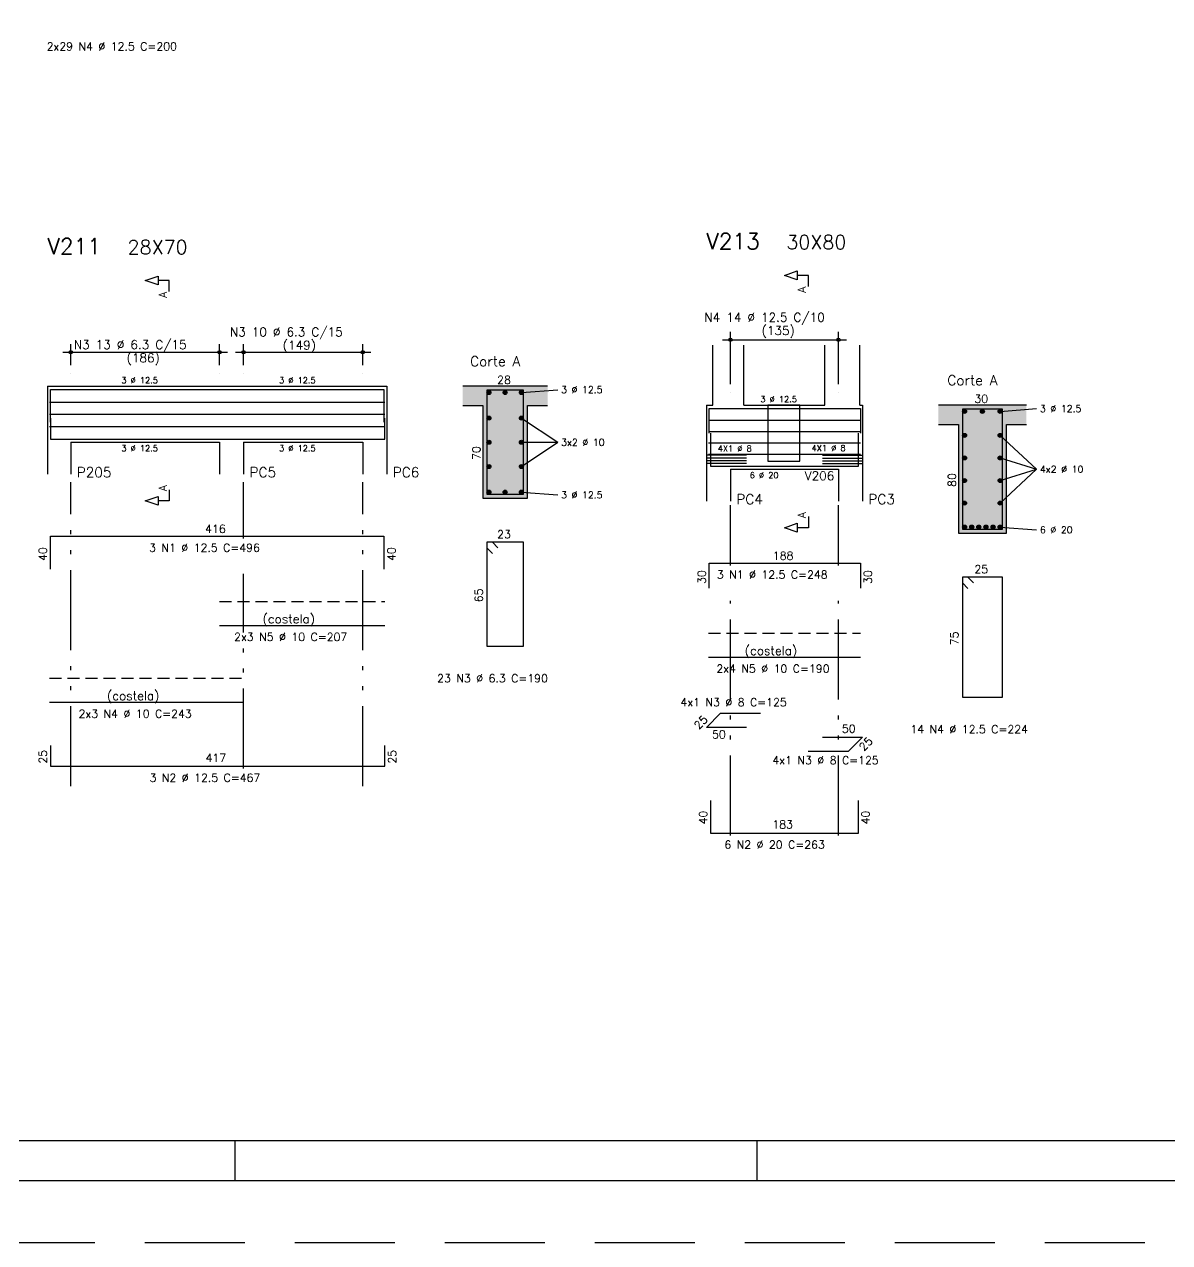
# Model space of a CAD drawing. Extents: x -1.9 to 86, y -1.2 to 61.3.
# Drawn here: x 28.78 to 57.42, y -1.19 to 29.26 of the extents above; entities that cross this region are included whole.
import ezdxf

# ---------------------------------------------------------------- set-up
doc = ezdxf.new("R2010")
doc.units = 0
doc.header["$MEASUREMENT"] = 0
for name, pattern in [('ESTILO_TQS_0001', [0.45, 0.3, -0.15]), ('ESTILO_TQS_0004', [3.3, 2, -0.4, 0.05, -0.4, 0.05, -0.4]), ('HIDDEN', [0.375, 0.25, -0.125])]:
    doc.linetypes.add(name, pattern=pattern)
doc.layers.get('0').update_dxf_attribs({"linetype": 'CONTINUOUS'})
doc.layers.get('Defpoints').update_dxf_attribs({"linetype": 'CONTINUOUS'})
for name, color, linetype in [('ARQ_FOLHA', 7, 'CONTINUOUS'), ('PENA_01', 1, 'CONTINUOUS'), ('PENA_02', 2, 'CONTINUOUS'), ('PENA_03', 3, 'CONTINUOUS'), ('PENA_04', 4, 'CONTINUOUS'), ('PENA_05', 5, 'CONTINUOUS'), ('PENA_06', 6, 'CONTINUOUS'), ('PENA_10', 253, 'CONTINUOUS')]:
    doc.layers.add(name, color=color, linetype=linetype)
doc.styles.get("Standard").update_dxf_attribs({"font": 'ROMANS.SHX'})

# ---------------------------------------------------------------- blocks, each defined once
blk = doc.blocks.new('FOLHA A1 - 841 X 594')
at = {"layer": 'ARQ_FOLHA', "color": 1}
for p, q in [((-500.5, 10), (-500.5, 0)), ((-370, 10), (-370, 0))]:
    blk.add_line(p, q, dxfattribs=at)
for points in [[(-841, 0), (0, 0), (0, 594), (-841, 594)], [(-816, 10), (-10, 10), (-10, 584), (-816, 584)]]:
    blk.add_lwpolyline(points, close=True, dxfattribs=at)
at = {"layer": 'Defpoints', "color": 8, "linetype": 'HIDDEN', "ltscale": 100}
blk.add_lwpolyline([(-860.5, 609.5), (-860.5, -15.5), (19.5, -15.5), (19.5, 609.5)], close=True, dxfattribs=at)
blk = doc.blocks.new('*U23')
blk.add_blockref('FOLHA A1 - 841 X 594', (0, 0))

msp = doc.modelspace()

# ---------------------------------------------------------------- linework, layer by layer
at = {"layer": 'PENA_01', "linetype": 'Continuous'}
for p, q in [((46.235, 21.377), (49.335, 21.377)), ((46.435, 20.27), (46.435, 21.577)), ((49.135, 20.27), (49.135, 21.577)), ((29.744, 21.063), (33.864, 21.063)), ((29.944, 20.743), (29.944, 21.263)), ((33.664, 20.743), (33.664, 21.263)), ((34.064, 21.063), (37.444, 21.063)), ((34.264, 20.743), (34.264, 21.263)), ((37.244, 20.743), (37.244, 21.263)), ((41.209, 20.058), (42.119, 20.128)), ((53.18, 19.585), (54.09, 19.655)), ((41.209, 19.418), (42.119, 18.813)), ((53.18, 18.986), (54.09, 18.14)), ((41.209, 18.207), (42.119, 18.813)), ((41.209, 18.813), (42.119, 18.813)), ((53.18, 18.422), (54.09, 18.14)), ((53.18, 17.293), (54.09, 18.14)), ((53.18, 17.857), (54.09, 18.14)), ((41.209, 17.568), (42.119, 17.498)), ((53.18, 16.695), (54.09, 16.625))]:
    msp.add_line(p, q, dxfattribs=at)
at = {"layer": 'PENA_01', "linetype": 'ESTILO_TQS_0004'}
for p, q in [((29.944, 10.213), (29.944, 17.813)), ((34.264, 16.41), (34.264, 17.813)), ((37.244, 10.213), (37.244, 17.813)), ((46.435, 15.737), (46.435, 17.24)), ((49.135, 15.737), (49.135, 17.24)), ((34.264, 10.66), (34.264, 15.526)), ((46.435, 8.987), (46.435, 14.853)), ((49.135, 8.987), (49.135, 14.853))]:
    msp.add_line(p, q, dxfattribs=at)
at = {"layer": 'PENA_01', "linetype": 'Continuous'}
msp.add_lwpolyline([(47.375, 19.74), (47.375, 18.34), (48.175, 18.34), (48.175, 19.74), (47.375, 19.74)], dxfattribs=at)
at = {"layer": 'PENA_02', "linetype": 'Continuous'}
for centre, radius in [((46.435, 21.377), 0.0416), ((46.435, 21.377), 0.0208), ((49.135, 21.377), 0.0416), ((49.135, 21.377), 0.0208), ((29.944, 21.063), 0.0416), ((29.944, 21.063), 0.0208), ((33.664, 21.063), 0.0416), ((33.664, 21.063), 0.0208), ((34.264, 21.063), 0.0416), ((34.264, 21.063), 0.0208), ((37.244, 21.063), 0.0416), ((37.244, 21.063), 0.0208)]:
    msp.add_circle(centre, radius, dxfattribs=at)
at = {"layer": 'PENA_03', "linetype": 'Continuous'}
for p, q in [((45.995, 19.74), (45.995, 21.24)), ((46.775, 19.74), (46.775, 21.24)), ((48.795, 19.74), (48.795, 21.24)), ((49.675, 19.74), (49.675, 21.24)), ((29.944, 20.543), (29.944, 20.543)), ((33.664, 20.543), (33.664, 20.543)), ((34.264, 20.543), (34.264, 20.543)), ((37.244, 20.543), (37.244, 20.543)), ((29.364, 20.213), (29.364, 18.813)), ((29.364, 20.213), (29.944, 20.213)), ((29.944, 20.213), (33.664, 20.213)), ((33.664, 20.213), (34.264, 20.213)), ((34.264, 20.213), (37.244, 20.213)), ((37.244, 20.213), (37.844, 20.213)), ((37.844, 20.213), (37.844, 18.813)), ((41.864, 20.213), (39.744, 20.213)), ((46.435, 20.07), (46.435, 20.07)), ((49.135, 20.07), (49.135, 20.07)), ((39.744, 19.733), (40.244, 19.733)), ((40.244, 19.733), (40.244, 17.413)), ((41.364, 17.413), (41.364, 19.733)), ((41.364, 19.733), (41.864, 19.733)), ((45.835, 19.74), (45.835, 18.14)), ((45.835, 19.74), (45.995, 19.74)), ((46.775, 19.74), (48.795, 19.74)), ((49.675, 19.74), (49.735, 19.74)), ((49.735, 19.74), (49.735, 18.14)), ((53.835, 19.74), (51.635, 19.74)), ((51.635, 19.26), (52.135, 19.26)), ((52.135, 19.26), (52.135, 16.54)), ((53.335, 16.54), (53.335, 19.26)), ((53.335, 19.26), (53.835, 19.26)), ((29.364, 18.813), (29.364, 18.013)), ((29.944, 18.813), (33.664, 18.813)), ((29.944, 18.813), (29.944, 18.013)), ((33.664, 18.813), (33.664, 18.013)), ((34.264, 18.813), (37.244, 18.813)), ((34.264, 18.813), (34.264, 18.013)), ((37.244, 18.813), (37.244, 18.013)), ((37.844, 18.813), (37.844, 18.013)), ((45.835, 18.14), (45.835, 17.34)), ((46.435, 18.14), (49.135, 18.14)), ((46.435, 18.14), (46.435, 17.34)), ((49.135, 18.14), (49.135, 17.34)), ((49.735, 18.14), (49.735, 17.34)), ((40.244, 17.413), (41.364, 17.413)), ((52.135, 16.54), (53.335, 16.54))]:
    msp.add_line(p, q, dxfattribs=at)
for points in [[(32.404, 22.583), (32.404, 22.86), (32.127, 22.86), (32.127, 22.749), (31.804, 22.86), (32.127, 22.97), (32.127, 22.86)], [(48.385, 22.71), (48.385, 22.987), (48.108, 22.987), (48.108, 22.876), (47.785, 22.987), (48.108, 23.097), (48.108, 22.987)], [(32.404, 17.628), (32.404, 17.351), (32.127, 17.351), (32.127, 17.24), (31.804, 17.351), (32.127, 17.462), (32.127, 17.351)], [(48.385, 16.955), (48.385, 16.678), (48.108, 16.678), (48.108, 16.567), (47.785, 16.678), (48.108, 16.788), (48.108, 16.678)]]:
    msp.add_lwpolyline(points, dxfattribs=at)
for centre in [(40.399, 20.058), (40.804, 20.058), (41.209, 20.058), (52.29, 19.585), (52.735, 19.585), (53.18, 19.585), (40.399, 19.418), (41.209, 19.418), (52.29, 18.986), (53.18, 18.986), (40.399, 18.813), (41.209, 18.813), (52.29, 18.422), (53.18, 18.422), (40.399, 18.207), (41.209, 18.207), (52.29, 17.857), (53.18, 17.857), (40.399, 17.568), (40.804, 17.568), (41.209, 17.568), (52.29, 17.293), (53.18, 17.293), (52.29, 16.695), (52.468, 16.695), (52.646, 16.695), (52.824, 16.695), (53.002, 16.695), (53.18, 16.695)]:
    msp.add_circle(centre, 0.05, dxfattribs=at)
for points in [[(40.449, 20.058), (40.374, 20.101), (40.352, 20.075)], [(40.449, 20.058), (40.408, 20.107), (40.374, 20.101)], [(40.449, 20.058), (40.437, 20.09), (40.408, 20.107)], [(40.854, 20.058), (40.779, 20.101), (40.757, 20.075)], [(40.854, 20.058), (40.813, 20.107), (40.779, 20.101)], [(40.854, 20.058), (40.842, 20.09), (40.813, 20.107)], [(41.259, 20.058), (41.184, 20.101), (41.162, 20.075)], [(41.259, 20.058), (41.218, 20.107), (41.184, 20.101)], [(41.259, 20.058), (41.247, 20.09), (41.218, 20.107)], [(40.449, 20.058), (40.352, 20.075), (40.352, 20.041)], [(40.449, 20.058), (40.352, 20.041), (40.374, 20.014)], [(40.449, 20.058), (40.374, 20.014), (40.408, 20.009)], [(40.449, 20.058), (40.408, 20.009), (40.437, 20.026)], [(40.449, 20.058), (40.437, 20.026), (40.449, 20.058)], [(40.854, 20.058), (40.757, 20.075), (40.757, 20.041)], [(40.854, 20.058), (40.757, 20.041), (40.779, 20.014)], [(40.854, 20.058), (40.779, 20.014), (40.813, 20.009)], [(40.854, 20.058), (40.813, 20.009), (40.842, 20.026)], [(40.854, 20.058), (40.842, 20.026), (40.854, 20.058)], [(41.259, 20.058), (41.162, 20.075), (41.162, 20.041)], [(41.259, 20.058), (41.162, 20.041), (41.184, 20.014)], [(41.259, 20.058), (41.184, 20.014), (41.218, 20.009)], [(41.259, 20.058), (41.218, 20.009), (41.247, 20.026)], [(41.259, 20.058), (41.247, 20.026), (41.259, 20.058)], [(52.34, 19.585), (52.265, 19.628), (52.243, 19.602)], [(52.34, 19.585), (52.243, 19.602), (52.243, 19.568)], [(52.34, 19.585), (52.243, 19.568), (52.265, 19.541)], [(52.34, 19.585), (52.298, 19.634), (52.265, 19.628)], [(52.34, 19.585), (52.265, 19.541), (52.298, 19.535)], [(52.34, 19.585), (52.328, 19.617), (52.298, 19.634)], [(52.34, 19.585), (52.298, 19.535), (52.328, 19.552)], [(52.34, 19.585), (52.328, 19.552), (52.34, 19.585)], [(52.785, 19.585), (52.71, 19.628), (52.688, 19.602)], [(52.785, 19.585), (52.688, 19.602), (52.688, 19.568)], [(52.785, 19.585), (52.688, 19.568), (52.71, 19.541)], [(52.785, 19.585), (52.743, 19.634), (52.71, 19.628)], [(52.785, 19.585), (52.71, 19.541), (52.743, 19.535)], [(52.785, 19.585), (52.773, 19.617), (52.743, 19.634)], [(52.785, 19.585), (52.743, 19.535), (52.773, 19.552)], [(52.785, 19.585), (52.773, 19.552), (52.785, 19.585)], [(53.23, 19.585), (53.155, 19.628), (53.133, 19.602)], [(53.23, 19.585), (53.133, 19.602), (53.133, 19.568)], [(53.23, 19.585), (53.133, 19.568), (53.155, 19.541)], [(53.23, 19.585), (53.188, 19.634), (53.155, 19.628)], [(53.23, 19.585), (53.155, 19.541), (53.188, 19.535)], [(53.23, 19.585), (53.218, 19.617), (53.188, 19.634)], [(53.23, 19.585), (53.188, 19.535), (53.218, 19.552)], [(53.23, 19.585), (53.218, 19.552), (53.23, 19.585)], [(40.449, 19.418), (40.374, 19.461), (40.352, 19.435)], [(40.449, 19.418), (40.352, 19.435), (40.352, 19.401)], [(40.449, 19.418), (40.352, 19.401), (40.374, 19.375)], [(40.449, 19.418), (40.408, 19.467), (40.374, 19.461)], [(40.449, 19.418), (40.374, 19.375), (40.408, 19.369)], [(40.449, 19.418), (40.437, 19.45), (40.408, 19.467)], [(40.449, 19.418), (40.408, 19.369), (40.437, 19.386)], [(40.449, 19.418), (40.437, 19.386), (40.449, 19.418)], [(41.259, 19.418), (41.184, 19.461), (41.162, 19.435)], [(41.259, 19.418), (41.162, 19.435), (41.162, 19.401)], [(41.259, 19.418), (41.162, 19.401), (41.184, 19.375)], [(41.259, 19.418), (41.218, 19.467), (41.184, 19.461)], [(41.259, 19.418), (41.184, 19.375), (41.218, 19.369)], [(41.259, 19.418), (41.247, 19.45), (41.218, 19.467)], [(41.259, 19.418), (41.218, 19.369), (41.247, 19.386)], [(41.259, 19.418), (41.247, 19.386), (41.259, 19.418)], [(52.34, 18.986), (52.265, 19.029), (52.243, 19.003)], [(52.34, 18.986), (52.243, 19.003), (52.243, 18.969)], [(52.34, 18.986), (52.243, 18.969), (52.265, 18.943)], [(52.34, 18.986), (52.298, 19.035), (52.265, 19.029)], [(52.34, 18.986), (52.265, 18.943), (52.298, 18.937)], [(52.34, 18.986), (52.328, 19.018), (52.298, 19.035)], [(52.34, 18.986), (52.298, 18.937), (52.328, 18.954)], [(52.34, 18.986), (52.328, 18.954), (52.34, 18.986)], [(53.23, 18.986), (53.155, 19.029), (53.133, 19.003)], [(53.23, 18.986), (53.133, 19.003), (53.133, 18.969)], [(53.23, 18.986), (53.133, 18.969), (53.155, 18.943)], [(53.23, 18.986), (53.188, 19.035), (53.155, 19.029)], [(53.23, 18.986), (53.155, 18.943), (53.188, 18.937)], [(53.23, 18.986), (53.218, 19.018), (53.188, 19.035)], [(53.23, 18.986), (53.188, 18.937), (53.218, 18.954)], [(53.23, 18.986), (53.218, 18.954), (53.23, 18.986)], [(40.449, 18.813), (40.374, 18.856), (40.352, 18.83)], [(40.449, 18.813), (40.352, 18.83), (40.352, 18.796)], [(40.449, 18.813), (40.352, 18.796), (40.374, 18.769)], [(40.449, 18.813), (40.408, 18.862), (40.374, 18.856)], [(40.449, 18.813), (40.374, 18.769), (40.408, 18.764)], [(40.449, 18.813), (40.437, 18.845), (40.408, 18.862)], [(40.449, 18.813), (40.408, 18.764), (40.437, 18.781)], [(40.449, 18.813), (40.437, 18.781), (40.449, 18.813)], [(41.259, 18.813), (41.184, 18.856), (41.162, 18.83)], [(41.259, 18.813), (41.162, 18.83), (41.162, 18.796)], [(41.259, 18.813), (41.162, 18.796), (41.184, 18.769)], [(41.259, 18.813), (41.218, 18.862), (41.184, 18.856)], [(41.259, 18.813), (41.184, 18.769), (41.218, 18.764)], [(41.259, 18.813), (41.247, 18.845), (41.218, 18.862)], [(41.259, 18.813), (41.218, 18.764), (41.247, 18.781)], [(41.259, 18.813), (41.247, 18.781), (41.259, 18.813)], [(52.34, 18.422), (52.265, 18.465), (52.243, 18.439)], [(52.34, 18.422), (52.243, 18.439), (52.243, 18.405)], [(52.34, 18.422), (52.243, 18.405), (52.265, 18.378)], [(52.34, 18.422), (52.298, 18.471), (52.265, 18.465)], [(52.34, 18.422), (52.265, 18.378), (52.298, 18.373)], [(52.34, 18.422), (52.328, 18.454), (52.298, 18.471)], [(52.34, 18.422), (52.298, 18.373), (52.328, 18.39)], [(52.34, 18.422), (52.328, 18.39), (52.34, 18.422)], [(53.23, 18.422), (53.155, 18.465), (53.133, 18.439)], [(53.23, 18.422), (53.133, 18.439), (53.133, 18.405)], [(53.23, 18.422), (53.133, 18.405), (53.155, 18.378)], [(53.23, 18.422), (53.188, 18.471), (53.155, 18.465)], [(53.23, 18.422), (53.155, 18.378), (53.188, 18.373)], [(53.23, 18.422), (53.218, 18.454), (53.188, 18.471)], [(53.23, 18.422), (53.188, 18.373), (53.218, 18.39)], [(53.23, 18.422), (53.218, 18.39), (53.23, 18.422)], [(40.449, 18.207), (40.374, 18.251), (40.352, 18.224)], [(40.449, 18.207), (40.352, 18.224), (40.352, 18.19)], [(40.449, 18.207), (40.352, 18.19), (40.374, 18.164)], [(40.449, 18.207), (40.408, 18.257), (40.374, 18.251)], [(40.449, 18.207), (40.374, 18.164), (40.408, 18.158)], [(40.449, 18.207), (40.437, 18.24), (40.408, 18.257)], [(40.449, 18.207), (40.408, 18.158), (40.437, 18.175)], [(40.449, 18.207), (40.437, 18.175), (40.449, 18.207)], [(41.259, 18.207), (41.184, 18.251), (41.162, 18.224)], [(41.259, 18.207), (41.162, 18.224), (41.162, 18.19)], [(41.259, 18.207), (41.162, 18.19), (41.184, 18.164)], [(41.259, 18.207), (41.218, 18.257), (41.184, 18.251)], [(41.259, 18.207), (41.184, 18.164), (41.218, 18.158)], [(41.259, 18.207), (41.247, 18.24), (41.218, 18.257)], [(41.259, 18.207), (41.218, 18.158), (41.247, 18.175)], [(41.259, 18.207), (41.247, 18.175), (41.259, 18.207)], [(52.34, 17.857), (52.265, 17.901), (52.243, 17.875)], [(52.34, 17.857), (52.243, 17.875), (52.243, 17.84)], [(52.34, 17.857), (52.243, 17.84), (52.265, 17.814)], [(52.34, 17.857), (52.298, 17.907), (52.265, 17.901)], [(52.34, 17.857), (52.265, 17.814), (52.298, 17.808)], [(52.34, 17.857), (52.328, 17.89), (52.298, 17.907)], [(52.34, 17.857), (52.298, 17.808), (52.328, 17.825)], [(52.34, 17.857), (52.328, 17.825), (52.34, 17.857)], [(53.23, 17.857), (53.155, 17.901), (53.133, 17.875)], [(53.23, 17.857), (53.133, 17.875), (53.133, 17.84)], [(53.23, 17.857), (53.133, 17.84), (53.155, 17.814)], [(53.23, 17.857), (53.188, 17.907), (53.155, 17.901)], [(53.23, 17.857), (53.155, 17.814), (53.188, 17.808)], [(53.23, 17.857), (53.218, 17.89), (53.188, 17.907)], [(53.23, 17.857), (53.188, 17.808), (53.218, 17.825)], [(53.23, 17.857), (53.218, 17.825), (53.23, 17.857)], [(40.449, 17.568), (40.374, 17.611), (40.352, 17.585)], [(40.449, 17.568), (40.352, 17.585), (40.352, 17.551)], [(40.449, 17.568), (40.352, 17.551), (40.374, 17.524)], [(40.449, 17.568), (40.408, 17.617), (40.374, 17.611)], [(40.449, 17.568), (40.374, 17.524), (40.408, 17.519)], [(40.449, 17.568), (40.437, 17.6), (40.408, 17.617)], [(40.449, 17.568), (40.408, 17.519), (40.437, 17.536)], [(40.449, 17.568), (40.437, 17.536), (40.449, 17.568)], [(40.854, 17.568), (40.779, 17.611), (40.757, 17.585)], [(40.854, 17.568), (40.757, 17.585), (40.757, 17.551)], [(40.854, 17.568), (40.757, 17.551), (40.779, 17.524)], [(40.854, 17.568), (40.813, 17.617), (40.779, 17.611)], [(40.854, 17.568), (40.779, 17.524), (40.813, 17.519)], [(40.854, 17.568), (40.842, 17.6), (40.813, 17.617)], [(40.854, 17.568), (40.813, 17.519), (40.842, 17.536)], [(40.854, 17.568), (40.842, 17.536), (40.854, 17.568)], [(41.259, 17.568), (41.184, 17.611), (41.162, 17.585)], [(41.259, 17.568), (41.162, 17.585), (41.162, 17.551)], [(41.259, 17.568), (41.162, 17.551), (41.184, 17.524)], [(41.259, 17.568), (41.218, 17.617), (41.184, 17.611)], [(41.259, 17.568), (41.184, 17.524), (41.218, 17.519)], [(41.259, 17.568), (41.247, 17.6), (41.218, 17.617)], [(41.259, 17.568), (41.218, 17.519), (41.247, 17.536)], [(41.259, 17.568), (41.247, 17.536), (41.259, 17.568)], [(52.34, 17.293), (52.265, 17.336), (52.243, 17.31)], [(52.34, 17.293), (52.243, 17.31), (52.243, 17.276)], [(52.34, 17.293), (52.243, 17.276), (52.265, 17.25)], [(52.34, 17.293), (52.298, 17.342), (52.265, 17.336)], [(52.34, 17.293), (52.265, 17.25), (52.298, 17.244)], [(52.34, 17.293), (52.328, 17.325), (52.298, 17.342)], [(52.34, 17.293), (52.298, 17.244), (52.328, 17.261)], [(52.34, 17.293), (52.328, 17.261), (52.34, 17.293)], [(53.23, 17.293), (53.155, 17.336), (53.133, 17.31)], [(53.23, 17.293), (53.133, 17.31), (53.133, 17.276)], [(53.23, 17.293), (53.133, 17.276), (53.155, 17.25)], [(53.23, 17.293), (53.188, 17.342), (53.155, 17.336)], [(53.23, 17.293), (53.155, 17.25), (53.188, 17.244)], [(53.23, 17.293), (53.218, 17.325), (53.188, 17.342)], [(53.23, 17.293), (53.188, 17.244), (53.218, 17.261)], [(53.23, 17.293), (53.218, 17.261), (53.23, 17.293)], [(52.34, 16.695), (52.265, 16.738), (52.243, 16.712)], [(52.34, 16.695), (52.243, 16.712), (52.243, 16.678)], [(52.34, 16.695), (52.243, 16.678), (52.265, 16.651)], [(52.34, 16.695), (52.298, 16.744), (52.265, 16.738)], [(52.34, 16.695), (52.265, 16.651), (52.298, 16.645)], [(52.34, 16.695), (52.328, 16.727), (52.298, 16.744)], [(52.34, 16.695), (52.298, 16.645), (52.328, 16.662)], [(52.34, 16.695), (52.328, 16.662), (52.34, 16.695)], [(52.518, 16.695), (52.443, 16.738), (52.421, 16.712)], [(52.518, 16.695), (52.421, 16.712), (52.421, 16.678)], [(52.518, 16.695), (52.421, 16.678), (52.443, 16.651)], [(52.518, 16.695), (52.476, 16.744), (52.443, 16.738)], [(52.518, 16.695), (52.443, 16.651), (52.476, 16.645)], [(52.518, 16.695), (52.506, 16.727), (52.476, 16.744)], [(52.518, 16.695), (52.476, 16.645), (52.506, 16.662)], [(52.518, 16.695), (52.506, 16.662), (52.518, 16.695)], [(52.696, 16.695), (52.621, 16.738), (52.599, 16.712)], [(52.696, 16.695), (52.599, 16.712), (52.599, 16.678)], [(52.696, 16.695), (52.599, 16.678), (52.621, 16.651)], [(52.696, 16.695), (52.654, 16.744), (52.621, 16.738)], [(52.696, 16.695), (52.621, 16.651), (52.654, 16.645)], [(52.696, 16.695), (52.684, 16.727), (52.654, 16.744)], [(52.696, 16.695), (52.654, 16.645), (52.684, 16.662)], [(52.696, 16.695), (52.684, 16.662), (52.696, 16.695)], [(52.874, 16.695), (52.799, 16.738), (52.777, 16.712)], [(52.874, 16.695), (52.777, 16.712), (52.777, 16.678)], [(52.874, 16.695), (52.777, 16.678), (52.799, 16.651)], [(52.874, 16.695), (52.832, 16.744), (52.799, 16.738)], [(52.874, 16.695), (52.799, 16.651), (52.832, 16.645)], [(52.874, 16.695), (52.862, 16.727), (52.832, 16.744)], [(52.874, 16.695), (52.832, 16.645), (52.862, 16.662)], [(52.874, 16.695), (52.862, 16.662), (52.874, 16.695)], [(53.052, 16.695), (52.977, 16.738), (52.955, 16.712)], [(53.052, 16.695), (52.955, 16.712), (52.955, 16.678)], [(53.052, 16.695), (52.955, 16.678), (52.977, 16.651)], [(53.052, 16.695), (53.01, 16.744), (52.977, 16.738)], [(53.052, 16.695), (52.977, 16.651), (53.01, 16.645)], [(53.052, 16.695), (53.04, 16.727), (53.01, 16.744)], [(53.052, 16.695), (53.01, 16.645), (53.04, 16.662)], [(53.052, 16.695), (53.04, 16.662), (53.052, 16.695)], [(53.23, 16.695), (53.155, 16.738), (53.133, 16.712)], [(53.23, 16.695), (53.133, 16.712), (53.133, 16.678)], [(53.23, 16.695), (53.133, 16.678), (53.155, 16.651)], [(53.23, 16.695), (53.188, 16.744), (53.155, 16.738)], [(53.23, 16.695), (53.155, 16.651), (53.188, 16.645)], [(53.23, 16.695), (53.218, 16.727), (53.188, 16.744)], [(53.23, 16.695), (53.188, 16.645), (53.218, 16.662)], [(53.23, 16.695), (53.218, 16.662), (53.23, 16.695)]]:
    msp.add_solid(points, dxfattribs=at)
at = {"layer": 'PENA_04', "linetype": 'Continuous'}
for p, q in [((29.434, 19.313), (29.434, 20.133)), ((29.434, 20.133), (37.774, 20.133)), ((37.774, 20.133), (37.774, 19.313)), ((29.414, 19.815), (34.264, 19.815)), ((33.664, 19.815), (37.794, 19.815)), ((29.414, 19.513), (34.264, 19.513)), ((33.664, 19.513), (37.794, 19.513)), ((45.907, 19.04), (45.907, 19.66)), ((45.907, 19.66), (49.687, 19.66)), ((49.687, 19.66), (49.687, 19.04)), ((29.414, 19.21), (34.264, 19.21)), ((29.434, 19.413), (29.434, 18.893)), ((33.664, 19.21), (37.794, 19.21)), ((37.794, 18.893), (37.794, 19.413)), ((45.885, 19.363), (49.685, 19.363)), ((29.434, 18.893), (37.794, 18.893)), ((45.885, 19.081), (49.685, 19.081)), ((45.935, 19.04), (45.935, 18.22)), ((49.635, 18.22), (49.635, 19.04)), ((45.885, 18.799), (49.685, 18.799)), ((46.835, 18.49), (45.835, 18.49)), ((46.835, 18.42), (45.835, 18.42)), ((46.835, 18.35), (45.835, 18.35)), ((46.835, 18.28), (45.835, 18.28)), ((45.885, 18.516), (49.685, 18.516)), ((48.735, 18.49), (49.735, 18.49)), ((48.735, 18.42), (49.735, 18.42)), ((48.735, 18.35), (49.735, 18.35)), ((48.735, 18.28), (49.735, 18.28)), ((45.935, 18.22), (49.635, 18.22))]:
    msp.add_line(p, q, dxfattribs=at)
for points in [[(40.344, 20.113), (40.344, 17.513), (41.264, 17.513), (41.264, 20.113), (40.344, 20.113)], [(52.235, 19.64), (52.235, 16.64), (53.235, 16.64), (53.235, 19.64), (52.235, 19.64)]]:
    msp.add_lwpolyline(points, dxfattribs=at)
at = {"layer": 'PENA_05', "linetype": 'Continuous'}
for p, q in [((29.434, 15.643), (29.434, 16.463)), ((29.434, 16.463), (37.774, 16.463)), ((37.774, 16.463), (37.774, 15.643)), ((40.484, 16.313), (40.344, 16.313)), ((40.344, 16.313), (40.344, 13.713)), ((41.264, 16.313), (40.344, 16.313)), ((40.344, 16.313), (40.344, 16.173)), ((40.344, 16.173), (40.484, 16.033)), ((40.624, 16.173), (40.484, 16.313)), ((41.264, 13.713), (41.264, 16.313)), ((45.907, 15.17), (45.907, 15.79)), ((45.907, 15.79), (49.687, 15.79)), ((49.687, 15.79), (49.687, 15.17)), ((52.375, 15.44), (52.235, 15.44)), ((52.235, 15.44), (52.235, 12.44)), ((53.235, 15.44), (52.235, 15.44)), ((52.235, 15.44), (52.235, 15.3)), ((52.235, 15.3), (52.375, 15.16)), ((52.515, 15.3), (52.375, 15.44)), ((53.235, 12.44), (53.235, 15.44)), ((33.664, 14.233), (37.794, 14.233)), ((40.344, 13.713), (41.264, 13.713)), ((45.885, 13.44), (49.685, 13.44)), ((29.414, 12.313), (34.264, 12.313)), ((52.235, 12.44), (53.235, 12.44)), ((45.835, 11.686), (46.188, 12.04)), ((46.188, 12.04), (47.188, 12.04)), ((46.835, 11.686), (45.835, 11.686)), ((48.735, 11.44), (49.735, 11.44)), ((49.735, 11.44), (49.381, 11.086)), ((29.434, 11.233), (29.434, 10.713)), ((37.794, 10.713), (37.794, 11.233)), ((49.381, 11.086), (48.381, 11.086)), ((29.434, 10.713), (37.794, 10.713)), ((45.935, 9.86), (45.935, 9.04)), ((49.635, 9.04), (49.635, 9.86)), ((45.935, 9.04), (49.635, 9.04))]:
    msp.add_line(p, q, dxfattribs=at)
at = {"layer": 'PENA_06', "linetype": 'ESTILO_TQS_0001'}
for p, q in [((33.664, 14.833), (37.794, 14.833)), ((45.885, 14.04), (49.685, 14.04)), ((29.414, 12.913), (34.264, 12.913))]:
    msp.add_line(p, q, dxfattribs=at)
at = {"layer": 'PENA_10', "linetype": 'Continuous'}
for points in [[(39.744, 20.213), (39.744, 19.733), (40.244, 19.733)], [(39.744, 20.213), (40.244, 19.733), (41.864, 20.213)], [(40.244, 19.733), (41.364, 19.733), (41.864, 20.213)], [(41.364, 19.733), (41.864, 19.733), (41.864, 20.213)], [(40.244, 17.413), (41.364, 17.413), (40.244, 19.733)], [(41.364, 17.413), (41.364, 19.733), (40.244, 19.733)], [(51.635, 19.74), (51.635, 19.26), (52.135, 19.26)], [(51.635, 19.74), (52.135, 19.26), (53.835, 19.74)], [(52.135, 19.26), (53.335, 19.26), (53.835, 19.74)], [(53.335, 19.26), (53.835, 19.26), (53.835, 19.74)], [(52.135, 16.54), (53.335, 16.54), (52.135, 19.26)], [(53.335, 16.54), (53.335, 19.26), (52.135, 19.26)]]:
    msp.add_solid(points, dxfattribs=at)

# ---------------------------------------------------------------- block references
at = {"xscale": 0.09999999999999938, "yscale": 0.09999999999999938, "zscale": 0.09999999999999938}
msp.add_blockref('*U23', (84.1, 0.356), dxfattribs=at)

# ---------------------------------------------------------------- texts
at = {"layer": 'PENA_01', "linetype": 'Continuous'}
for s, p in [('28X70', (31.364, 23.513)), ('30X80', (47.835, 23.64))]:
    msp.add_text(s, height=0.35, dxfattribs=at).set_placement(p)
at = {"layer": 'PENA_02', "linetype": 'Continuous'}
for s, p in [('P205', (30.094, 17.938)), ('PC5', (34.414, 17.938)), ('PC6', (37.994, 17.938)), ('PC4', (46.585, 17.265)), ('PC3', (49.885, 17.265))]:
    msp.add_text(s, height=0.25, dxfattribs=at).set_placement(p)
at = {"layer": 'PENA_02', "linetype": 'ESTILO_TQS_0004'}
for p in [(34.739, 14.288), (46.795, 13.495), (30.849, 12.368)]:
    msp.add_text('(costela)', height=0.22, dxfattribs=at).set_placement(p)
at = {"layer": 'PENA_03', "linetype": 'Continuous'}
for s, height, p in [('2x29 N4 %%c 12.5 C=200', 0.2, (29.341, 28.611)), ('N4 14 %%c 12.5 C/10', 0.22, (45.787, 21.827)), ('N3 10 %%c 6.3 C/15', 0.22, (33.924, 21.461)), ('(135)', 0.22, (47.217, 21.497)), ('N3 13 %%c 6.3 C/15', 0.22, (30.021, 21.144)), ('(149)', 0.22, (35.244, 21.131)), ('(186)', 0.22, (31.341, 20.814)), ('Corte A', 0.25, (39.929, 20.713)), ('3 %%c 12.5', 0.15, (31.209, 20.288)), ('3 %%c 12.5', 0.15, (35.154, 20.288)), ('28', 0.2, (40.604, 20.273)), ('Corte A', 0.25, (51.86, 20.24)), ('3 %%c 12.5', 0.17, (42.204, 20.043)), ('3 %%c 12.5', 0.15, (47.185, 19.815)), ('30', 0.2, (52.535, 19.8)), ('3 %%c 12.5', 0.17, (54.175, 19.57)), ('3x2 %%c 10', 0.17, (42.204, 18.728)), ('3 %%c 12.5', 0.15, (31.209, 18.588)), ('3 %%c 12.5', 0.15, (35.154, 18.588)), (' 4X1 %%c 8', 0.15, (46.017, 18.582)), (' 4X1 %%c 8', 0.15, (48.364, 18.594)), ('6 %%c 20', 0.15, (46.919, 17.915)), ('V206', 0.22, (48.297, 17.866)), ('4x2 %%c 10', 0.17, (54.175, 18.055)), ('3 %%c 12.5', 0.17, (42.204, 17.413)), ('416', 0.2, (33.304, 16.55)), ('23', 0.2, (40.604, 16.413)), ('6 %%c 20', 0.17, (54.175, 16.54)), ('3 N1 %%c 12.5 C=496', 0.2, (31.903, 16.078)), ('188', 0.2, (47.497, 15.877)), ('3 N1 %%c 12.5 C=248', 0.2, (46.097, 15.405)), ('25', 0.2, (52.535, 15.54)), ('2x3 N5 %%c 10 C=207', 0.2, (34.029, 13.848)), ('2x4 N5 %%c 10 C=190', 0.2, (46.085, 13.055)), ('23 N3 %%c 6.3 C=190', 0.2, (39.104, 12.813)), ('4x1 N3 %%c 8 C=125', 0.2, (45.187, 12.215)), ('2x3 N4 %%c 10 C=243', 0.2, (30.139, 11.928)), ('50', 0.2, (45.976, 11.411)), ('50', 0.2, (49.223, 11.554)), ('14 N4 %%c 12.5 C=224', 0.2, (50.935, 11.54)), ('417', 0.2, (33.314, 10.825)), ('4x1 N3 %%c 8 C=125', 0.2, (47.486, 10.764)), ('3 N2 %%c 12.5 C=467', 0.2, (31.914, 10.328)), ('183', 0.2, (47.485, 9.16)), ('6 N2 %%c 20 C=263', 0.2, (46.285, 8.655))]:
    msp.add_text(s, height=height, dxfattribs=at).set_placement(p)
for s, rotation, p in [('A', 90, (32.344, 22.423)), ('A', 90, (48.325, 22.55)), ('70', 90, (40.184, 18.373)), ('80', 90, (52.075, 17.7)), ('A', 90, (32.344, 17.588)), ('A', 90, (48.325, 16.915)), ('40', 90, (29.346, 15.847)), ('40', 90, (38.061, 15.847)), ('30', 90, (45.819, 15.273)), ('30', 90, (49.974, 15.273)), ('65', 90, (40.244, 14.813)), ('75', 90, (52.135, 13.74)), ('25', 45, (45.645, 11.621)), ('25', 45, (49.771, 11.08)), ('25', 90, (29.346, 10.779)), ('25', 90, (38.081, 10.779)), ('40', 90, (45.855, 9.26)), ('40', 90, (49.915, 9.26))]:
    msp.add_text(s, height=0.2, rotation=rotation, dxfattribs=at).set_placement(p)
at = {"layer": 'PENA_06', "linetype": 'Continuous'}
for s, p in [('V211', (29.364, 23.513)), ('V213', (45.835, 23.64))]:
    msp.add_text(s, height=0.4, dxfattribs=at).set_placement(p)

doc.saveas('drawing.dxf')
